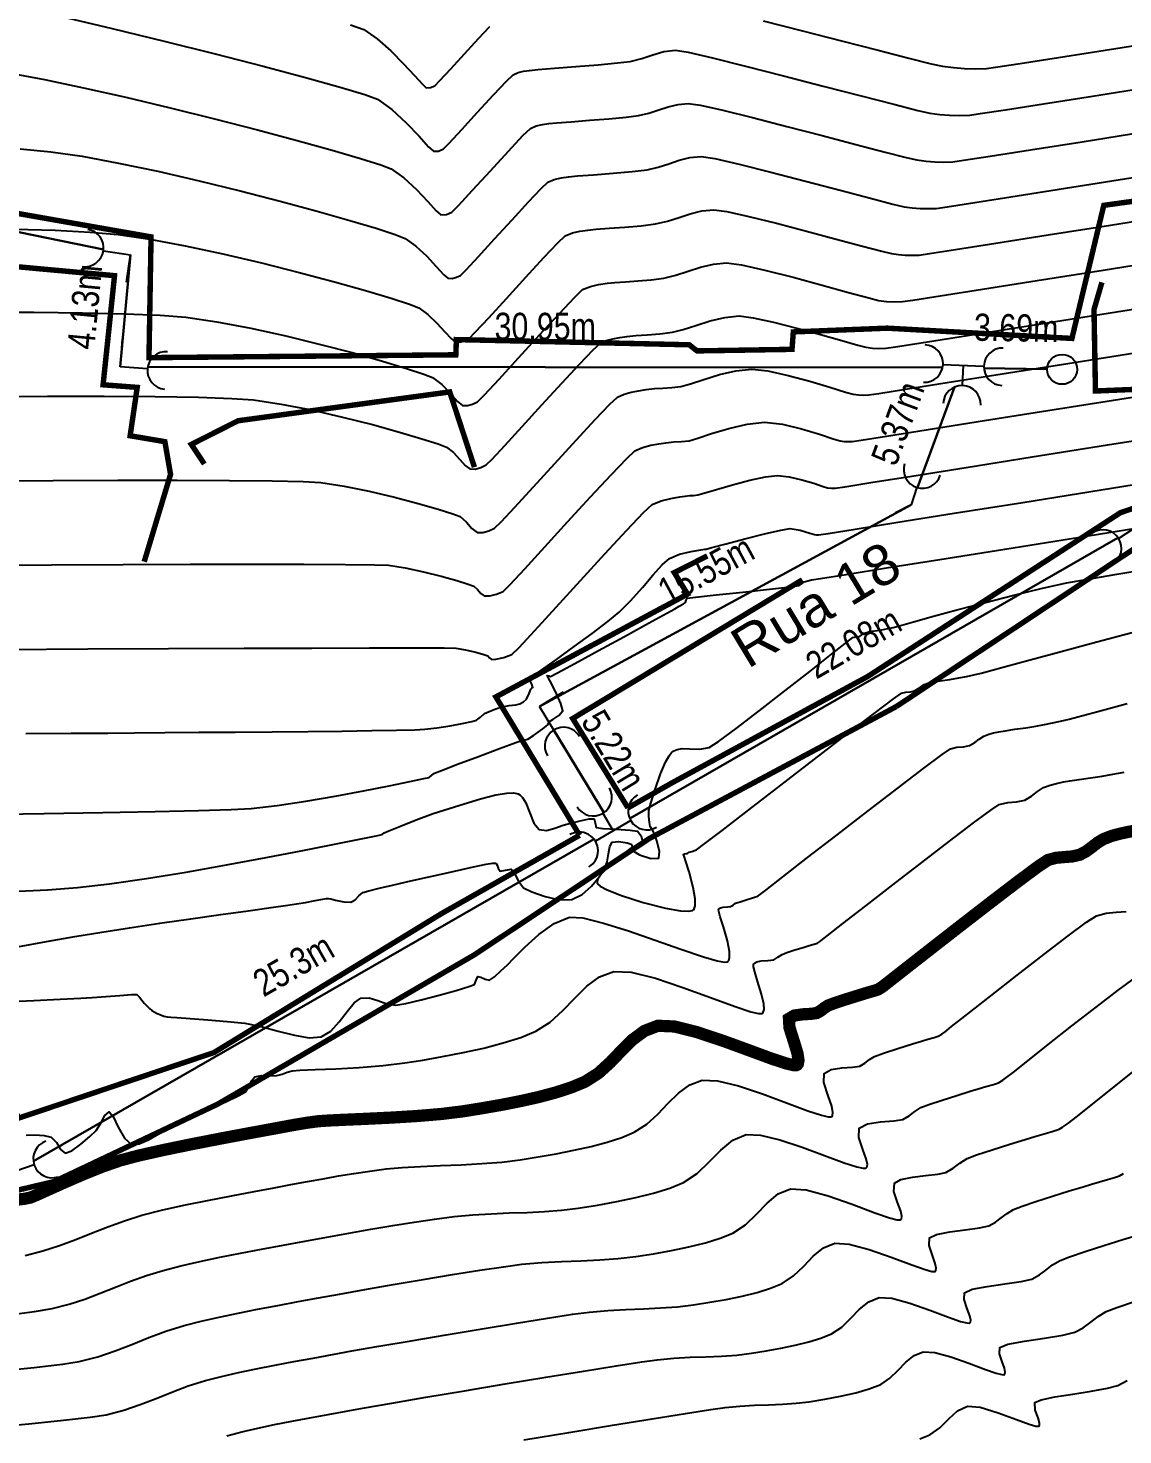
# Model space of a CAD drawing. Extents: x 360931 to 362237, y 7351473 to 7352200.
# Drawn here: x 361493 to 361533.2, y 7351690.3 to 7351742 of the extents above; entities that cross this region are included whole.
import ezdxf
from ezdxf.enums import TextEntityAlignment as Align

# ---------------------------------------------------------------- set-up
doc = ezdxf.new("R2010")
doc.units = 0
for name, color, linetype in [('A_Curvas Intermediarias', 37, 'Continuous'), ('A_Curvas Mestras', 32, 'Continuous'), ('PONTOS-Pontos - Água_U', 1, 'Continuous'), ('PS_IND_COMPRIMENTO', 7, 'Continuous'), ('ZZ-Carimbo Texto', 7, 'Continuous')]:
    doc.layers.add(name, color=color, linetype=linetype)
doc.layers.add('TUBO_PE_80_NTS194_PN_12_5', color=5, linetype='Continuous', lineweight=30)
doc.styles.add('CARIMBO', font='arial.ttf', dxfattribs={"height": 2})
doc.styles.add('ROMANS', font='arial.ttf', dxfattribs={"height": 2})
picture_1 = doc.add_image_def('image1.tif', size_in_pixel=(23490, 20550))

# ---------------------------------------------------------------- blocks, each defined once
blk = doc.blocks.new('*U1021')
for p, q in [((-0.135, 0), (0, 0)), ((0, 0), (0.128, -0.025))]:
    blk.add_line(p, q)
blk.add_arc((-0.272, 0), 0.138, 270.0906, 90.0906)
blk = doc.blocks.new('*U1022')
for p, q in [((-0.135, 0), (0, 0)), ((0, 0), (0.092, -0.092))]:
    blk.add_line(p, q)
blk.add_arc((-0.272, 0), 0.138, 270.0906, 90.0906)
blk = doc.blocks.new('*U1041')
for p in [(-0.202, 0), (0, -0.202)]:
    blk.add_line(p, (0, 0))
blk.add_arc((-0.34, 0), 0.138, 269.9094, 89.9094)
blk = doc.blocks.new('*U1042')
for p in [(-0.202, 0), (0, -0.202)]:
    blk.add_line(p, (0, 0))
blk.add_arc((-0.34, 0), 0.138, 269.9094, 89.9094)
blk = doc.blocks.new('*U1043', base_point=(361544.508, 7351672.666))
for p, q in [((361544.382, 7351672.606), (361544.634, 7351672.77)), ((361544.59, 7351672.562), (361544.508, 7351672.688))]:
    blk.add_line(p, q)
for centre, start, end in [((361544.75, 7351672.845), 122.9683, 302.9683), ((361544.266, 7351672.532), 302.9683, 122.9683), ((361544.665, 7351672.447), 32.9683, 212.9683)]:
    blk.add_arc(centre, 0.138, start, end)
blk = doc.blocks.new('*U1044', base_point=(361544.508, 7351672.666))
for p, q in [((361544.382, 7351672.606), (361544.634, 7351672.77)), ((361544.59, 7351672.562), (361544.508, 7351672.688))]:
    blk.add_line(p, q)
for centre, start, end in [((361544.75, 7351672.845), 122.9683, 302.9683), ((361544.266, 7351672.532), 302.9683, 122.9683), ((361544.665, 7351672.447), 32.9683, 212.9683)]:
    blk.add_arc(centre, 0.138, start, end)
blk = doc.blocks.new('*U1045')
for p in [(-0.202, 0), (0, -0.202)]:
    blk.add_line(p, (0, 0))
blk.add_arc((-0.34, 0), 0.138, 269.9094, 89.9094)
blk = doc.blocks.new('*U1046')
for p, q in [((-0.135, 0), (0, 0)), ((0, 0), (0.092, -0.092))]:
    blk.add_line(p, q)
blk.add_arc((-0.272, 0), 0.138, 270.0906, 90.0906)
blk = doc.blocks.new('*U1354', base_point=(361222.514, 7351707.186))
blk.add_circle((361222.514, 7351707.186), 0.11)

msp = doc.modelspace()

# ---------------------------------------------------------------- linework, layer by layer
at = {"color": 0, "const_width": 0.2}
for points in [[(361515.043, 7351713.363), (361516.663, 7351714.283), (361523.865, 7351718.198), (361533.156, 7351724.22), (361565.571, 7351735.233), (361578.055, 7351742.036), (361541.616, 7351744.816), (361520.401, 7351749.34), (361500.537, 7351761.517), (361499.307, 7351758.019), (361491.741, 7351759.374), (361489.755, 7351760.162), (361489.502, 7351761.296), (361486.949, 7351762.178), (361485.561, 7351762.304), (361483.544, 7351760.855), (361478.971, 7351756.283), (361475.249, 7351751.49), (361471.178, 7351742.74)], [(361470.963, 7351742.833), (361479.85, 7351738.998), (361485.09, 7351737.198), (361485.492, 7351737.016), (361485.529, 7351736.466), (361497.506, 7351734.362), (361497.43, 7351729.92), (361508.713, 7351730.025), (361508.735, 7351730.585), (361517.297, 7351730.394), (361517.583, 7351730.169), (361521.076, 7351730.226), (361521.124, 7351730.867), (361524.576, 7351731.005), (361531.369, 7351730.628), (361532.541, 7351735.522), (361537.12, 7351736.157)], [(361418.062, 7351615.73), (361428.57, 7351620.209), (361442.639, 7351627.221), (361466.39, 7351637.679), (361485.303, 7351646.596), (361504.158, 7351656.341), (361520.394, 7351664.733), (361531.732, 7351670.921), (361539.767, 7351676.481), (361564.759, 7351694.257), (361569.859, 7351696.729), (361586.199, 7351702.555), (361595.11, 7351705.284), (361588.465, 7351719.596), (361578.767, 7351741.335), (361566.162, 7351734.098), (361548.463, 7351728.201), (361533.981, 7351723.108), (361524.91, 7351717.088)], [(361524.91, 7351717.088), (361515.813, 7351712.226), (361509.396, 7351707.959), (361499.948, 7351702.462), (361493.946, 7351699.62), (361492.209, 7351699.21), (361488.197, 7351702.588), (361483.725, 7351702.352), (361475.368, 7351700.217), (361470.903, 7351698.306), (361467.605, 7351696.236), (361464.48, 7351695.257), (361457.514, 7351695.099)], [(361466.559, 7351713.56), (361469.609, 7351713.56), (361473.835, 7351713.323), (361475.258, 7351704.851), (361475.574, 7351704.724), (361483.445, 7351706.12), (361488.109, 7351706.894), (361489.404, 7351707.109), (361492.652, 7351701.958), (361499.817, 7351704.363), (361508.196, 7351709.48), (361513.265, 7351712.355)]]:
    msp.add_lwpolyline(points, dxfattribs=at)
for points, elevation in [([(361497.254, 7351722.416), (361498.223, 7351725.63), (361498.014, 7351726.831), (361496.737, 7351727.048), (361496.997, 7351728.827), (361495.742, 7351728.923), (361496.163, 7351732.936), (361492.589, 7351733.264), (361489.003, 7351733.763), (361488.97, 7351734.279), (361484.543, 7351734.887), (361483.725, 7351730.006), (361483.802, 7351726.577), (361477.201, 7351727.401), (361476.005, 7351725.968), (361475.304, 7351722.091), (361467.586, 7351723.127), (361467.363, 7351722.105), (361467.032, 7351722.111), (361466.559, 7351713.812), (361466.559, 7351713.56)], 42.685), ([(361532.472, 7351732.689), (361532.181, 7351731.69), (361532.235, 7351728.694), (361545.526, 7351729.242)], 51.626), ([(361509.398, 7351725.892), (361508.489, 7351728.66), (361500.708, 7351727.6), (361498.988, 7351726.73), (361499.465, 7351726.009)], 52.102), ([(361517.959, 7351722.628), (361516.747, 7351722.015), (361517.235, 7351721.224), (361510.186, 7351717.443), (361513.265, 7351712.355)], 45.874), ([(361515.043, 7351713.363), (361513.011, 7351716.649), (361521.456, 7351721.75)], 45.036)]:
    msp.add_lwpolyline(points, dxfattribs=dict(at, elevation=elevation))
at = {"layer": 'A_Curvas Intermediarias', "flags": 128}
for points, elevation in [([(361520.016, 7351742.31), (361521.457, 7351741.941), (361522.9, 7351741.569), (361524.24, 7351741.224), (361525.373, 7351740.935), (361526.197, 7351740.73), (361526.609, 7351740.638), (361527.02, 7351740.586), (361527.416, 7351740.554), (361527.813, 7351740.544), (361528.228, 7351740.556), (361528.645, 7351740.613), (361529.629, 7351740.762), (361531.103, 7351740.991), (361532.99, 7351741.289), (361535.211, 7351741.641), (361537.689, 7351742.037), (361540.347, 7351742.462)], 56), ([(361504.845, 7351742.16), (361505.327, 7351741.984), (361505.82, 7351741.649), (361506.322, 7351741.207), (361506.794, 7351740.732), (361507.195, 7351740.297), (361507.485, 7351739.977), (361507.623, 7351739.845), (361507.784, 7351739.853), (361507.943, 7351739.922), (361508.13, 7351740.111), (361508.529, 7351740.543), (361509.036, 7351741.099), (361509.548, 7351741.657), (361509.963, 7351742.1)], 56), ([(361492.336, 7351740.386), (361493.584, 7351740.152), (361495.02, 7351739.849), (361496.581, 7351739.495), (361498.208, 7351739.107), (361499.841, 7351738.702), (361501.417, 7351738.296), (361502.877, 7351737.908), (361504.16, 7351737.554), (361505.206, 7351737.251), (361505.952, 7351737.016), (361506.34, 7351736.866), (361506.805, 7351736.538), (361507.267, 7351736.105), (361507.679, 7351735.667), (361507.991, 7351735.324), (361508.158, 7351735.174), (361508.365, 7351735.183), (361508.57, 7351735.272), (361508.813, 7351735.517), (361509.328, 7351736.076), (361509.983, 7351736.794), (361510.645, 7351737.515), (361511.18, 7351738.086), (361511.457, 7351738.352), (361511.67, 7351738.442), (361511.896, 7351738.491), (361512.135, 7351738.528), (361512.419, 7351738.557), (361512.952, 7351738.599), (361513.629, 7351738.651), (361514.34, 7351738.708), (361514.977, 7351738.767), (361515.433, 7351738.824), (361515.814, 7351738.913), (361516.174, 7351739.029), (361516.528, 7351739.146), (361516.886, 7351739.236), (361517.263, 7351739.272), (361517.707, 7351739.203), (361518.532, 7351739.017), (361519.628, 7351738.748), (361520.883, 7351738.427), (361522.187, 7351738.088), (361523.428, 7351737.762), (361524.496, 7351737.482), (361525.28, 7351737.282), (361525.669, 7351737.193), (361526.005, 7351737.15), (361526.329, 7351737.124), (361526.653, 7351737.116), (361526.992, 7351737.126), (361527.388, 7351737.181), (361528.363, 7351737.33), (361529.842, 7351737.561), (361531.752, 7351737.863), (361534.019, 7351738.223)], 54), ([(361492.695, 7351737.6), (361493.819, 7351737.493), (361494.975, 7351737.325), (361496.307, 7351737.079), (361497.758, 7351736.773), (361499.27, 7351736.424), (361500.789, 7351736.052), (361502.256, 7351735.673), (361503.615, 7351735.306), (361504.811, 7351734.968), (361505.785, 7351734.677), (361506.483, 7351734.451), (361506.847, 7351734.307), (361507.248, 7351734.023), (361507.643, 7351733.649), (361507.995, 7351733.27), (361508.268, 7351732.971), (361508.425, 7351732.838), (361508.577, 7351732.832), (361508.735, 7351732.875), (361508.884, 7351732.948), (361509.094, 7351733.156), (361509.542, 7351733.639), (361510.135, 7351734.288), (361510.78, 7351734.995), (361511.384, 7351735.65), (361511.854, 7351736.147), (361512.097, 7351736.375), (361512.334, 7351736.476), (361512.586, 7351736.53), (361512.852, 7351736.571), (361513.188, 7351736.605), (361513.781, 7351736.649), (361514.495, 7351736.702), (361515.195, 7351736.763), (361515.744, 7351736.831), (361516.157, 7351736.927), (361516.549, 7351737.054), (361516.932, 7351737.181), (361517.322, 7351737.279), (361517.731, 7351737.317), (361518.237, 7351737.24), (361519.137, 7351737.037), (361520.295, 7351736.748), (361521.575, 7351736.416), (361522.841, 7351736.081), (361523.957, 7351735.784), (361524.788, 7351735.567), (361525.199, 7351735.47), (361525.498, 7351735.432), (361525.785, 7351735.409), (361526.074, 7351735.402), (361526.375, 7351735.41), (361526.781, 7351735.468), (361527.801, 7351735.625), (361529.357, 7351735.869), (361531.371, 7351736.188), (361533.765, 7351736.568)], 53), ([(361492.493, 7351734.644), (361493.981, 7351734.605), (361495.269, 7351734.541), (361496.302, 7351734.451), (361497.458, 7351734.282), (361498.76, 7351734.039), (361500.148, 7351733.74), (361501.565, 7351733.406), (361502.95, 7351733.055), (361504.246, 7351732.709), (361505.392, 7351732.385), (361506.332, 7351732.104), (361507.005, 7351731.886), (361507.353, 7351731.749), (361507.69, 7351731.508), (361508.018, 7351731.193), (361508.312, 7351730.873), (361508.545, 7351730.619), (361508.692, 7351730.502), (361508.859, 7351730.495), (361509.034, 7351730.543), (361509.198, 7351730.623), (361509.429, 7351730.853), (361509.922, 7351731.384), (361510.576, 7351732.099), (361511.286, 7351732.878), (361511.952, 7351733.6), (361512.47, 7351734.147), (361512.737, 7351734.399), (361512.998, 7351734.51), (361513.276, 7351734.569), (361513.568, 7351734.615), (361513.868, 7351734.646), (361514.351, 7351734.679), (361514.933, 7351734.719), (361515.529, 7351734.77), (361516.054, 7351734.838), (361516.5, 7351734.942), (361516.923, 7351735.078), (361517.337, 7351735.215), (361517.757, 7351735.321), (361518.198, 7351735.363), (361518.683, 7351735.295), (361519.489, 7351735.117), (361520.504, 7351734.865), (361521.614, 7351734.574), (361522.705, 7351734.281), (361523.663, 7351734.022), (361524.376, 7351733.832), (361524.729, 7351733.747), (361524.99, 7351733.714), (361525.242, 7351733.694), (361525.494, 7351733.687), (361525.757, 7351733.695), (361526.133, 7351733.749), (361527.094, 7351733.898), (361528.571, 7351734.13), (361530.492, 7351734.433), (361532.789, 7351734.798), (361535.392, 7351735.213)], 52), ([(361491.258, 7351731.589), (361493.196, 7351731.588), (361494.985, 7351731.572), (361496.557, 7351731.538), (361497.846, 7351731.485), (361498.785, 7351731.409), (361499.928, 7351731.242), (361501.174, 7351731.005), (361502.465, 7351730.72), (361503.742, 7351730.409), (361504.947, 7351730.092), (361506.019, 7351729.79), (361506.902, 7351729.525), (361507.535, 7351729.318), (361507.86, 7351729.19), (361508.199, 7351728.933), (361508.515, 7351728.603), (361508.779, 7351728.311), (361508.959, 7351728.166), (361509.142, 7351728.159), (361509.332, 7351728.211), (361509.512, 7351728.299), (361509.764, 7351728.549), (361510.303, 7351729.13), (361511.016, 7351729.911), (361511.793, 7351730.761), (361512.52, 7351731.55), (361513.085, 7351732.147), (361513.377, 7351732.422), (361513.662, 7351732.543), (361513.965, 7351732.608), (361514.285, 7351732.658), (361514.557, 7351732.688), (361514.949, 7351732.713), (361515.412, 7351732.743), (361515.9, 7351732.784), (361516.365, 7351732.845), (361516.806, 7351732.95), (361517.255, 7351733.096), (361517.713, 7351733.245), (361518.183, 7351733.361), (361518.666, 7351733.408), (361519.217, 7351733.333), (361520.078, 7351733.141), (361521.113, 7351732.877), (361522.185, 7351732.588), (361523.158, 7351732.318), (361523.895, 7351732.115), (361524.259, 7351732.024), (361524.555, 7351731.989), (361524.841, 7351731.974), (361525.139, 7351731.98), (361525.525, 7351732.036), (361526.529, 7351732.192), (361528.077, 7351732.436), (361530.097, 7351732.756), (361532.513, 7351733.14), (361535.252, 7351733.576)], 51), ([(361491.421, 7351725.388), (361493.907, 7351725.403), (361496.282, 7351725.411), (361498.468, 7351725.412), (361500.385, 7351725.405), (361501.957, 7351725.389), (361503.105, 7351725.363), (361503.752, 7351725.325), (361504.603, 7351725.194), (361505.529, 7351725.006), (361506.462, 7351724.784), (361507.331, 7351724.555), (361508.068, 7351724.343), (361508.605, 7351724.174), (361508.873, 7351724.073), (361509.103, 7351723.873), (361509.3, 7351723.637), (361509.493, 7351723.495), (361509.707, 7351723.486), (361509.93, 7351723.547), (361510.139, 7351723.649), (361510.376, 7351723.881), (361510.882, 7351724.423), (361511.57, 7351725.174), (361512.351, 7351726.03), (361513.138, 7351726.89), (361513.843, 7351727.651), (361514.379, 7351728.211), (361514.657, 7351728.469), (361514.905, 7351728.583), (361515.165, 7351728.653), (361515.436, 7351728.7), (361515.718, 7351728.745), (361516.015, 7351728.78), (361516.329, 7351728.799), (361516.655, 7351728.819), (361516.987, 7351728.858), (361517.341, 7351728.954), (361517.832, 7351729.116), (361518.408, 7351729.295), (361519.016, 7351729.439), (361519.602, 7351729.498), (361520.185, 7351729.432), (361520.932, 7351729.266), (361521.731, 7351729.05), (361522.47, 7351728.83), (361523.037, 7351728.657), (361523.319, 7351728.579), (361523.516, 7351728.555), (361523.706, 7351728.545), (361523.904, 7351728.549), (361524.269, 7351728.604), (361525.254, 7351728.759), (361526.787, 7351729.001), (361528.801, 7351729.321), (361531.224, 7351729.706), (361533.988, 7351730.147)], 49), ([(361491.142, 7351722.284), (361493.851, 7351722.3), (361496.482, 7351722.313), (361498.957, 7351722.322), (361501.197, 7351722.326), (361503.124, 7351722.325), (361504.658, 7351722.318), (361505.721, 7351722.304), (361506.235, 7351722.283), (361506.85, 7351722.186), (361507.519, 7351722.043), (361508.173, 7351721.88), (361508.746, 7351721.721), (361509.171, 7351721.591), (361509.38, 7351721.514), (361509.513, 7351721.393), (361509.627, 7351721.251), (361509.761, 7351721.159), (361509.964, 7351721.157), (361510.215, 7351721.219), (361510.453, 7351721.325), (361510.707, 7351721.573), (361511.25, 7351722.155), (361511.987, 7351722.959), (361512.824, 7351723.877), (361513.668, 7351724.799), (361514.424, 7351725.615), (361514.998, 7351726.216), (361515.297, 7351726.492), (361515.578, 7351726.617), (361515.882, 7351726.697), (361516.178, 7351726.748), (361516.435, 7351726.788), (361516.726, 7351726.82), (361517.007, 7351726.835), (361517.298, 7351726.865), (361517.608, 7351726.955), (361518.121, 7351727.126), (361518.756, 7351727.32), (361519.432, 7351727.479), (361520.069, 7351727.544), (361520.722, 7351727.474), (361521.429, 7351727.308), (361522.088, 7351727.108), (361522.595, 7351726.936), (361522.849, 7351726.856), (361522.996, 7351726.838), (361523.138, 7351726.831), (361523.286, 7351726.834), (361523.625, 7351726.886), (361524.553, 7351727.032), (361526.007, 7351727.262), (361527.926, 7351727.567), (361530.246, 7351727.936), (361532.904, 7351728.36), (361535.839, 7351728.828)], 48), ([(361492.124, 7351719.19), (361495.184, 7351719.206), (361498.149, 7351719.22), (361500.925, 7351719.232), (361503.419, 7351719.241), (361505.539, 7351719.247), (361507.19, 7351719.25), (361508.281, 7351719.248), (361508.718, 7351719.241), (361509.073, 7351719.178), (361509.447, 7351719.086), (361509.749, 7351719.001), (361509.886, 7351718.955), (361509.957, 7351718.886), (361510.028, 7351718.823), (361510.185, 7351718.836), (361510.483, 7351718.895), (361510.767, 7351719), (361511.038, 7351719.266), (361511.617, 7351719.886), (361512.404, 7351720.745), (361513.298, 7351721.724), (361514.198, 7351722.708), (361515.005, 7351723.58), (361515.618, 7351724.221), (361515.937, 7351724.515), (361516.26, 7351724.653), (361516.622, 7351724.745), (361516.946, 7351724.801), (361517.152, 7351724.831), (361517.306, 7351724.848), (361517.454, 7351724.856), (361517.609, 7351724.872), (361517.836, 7351724.935), (361518.294, 7351725.07), (361518.888, 7351725.241), (361519.523, 7351725.409), (361520.104, 7351725.538), (361520.537, 7351725.589), (361520.971, 7351725.543), (361521.442, 7351725.432), (361521.881, 7351725.299), (361522.216, 7351725.186), (361522.379, 7351725.133), (361522.523, 7351725.119), (361522.669, 7351725.119), (361523.013, 7351725.172), (361523.973, 7351725.324), (361525.486, 7351725.564), (361527.484, 7351725.882), (361529.903, 7351726.268), (361532.676, 7351726.71), (361535.738, 7351727.198)], 47), ([(361492.896, 7351716.097), (361494.564, 7351716.106), (361495.918, 7351716.114), (361496.883, 7351716.121), (361498.012, 7351716.131), (361499.269, 7351716.141), (361500.602, 7351716.151), (361501.957, 7351716.163), (361503.281, 7351716.175), (361504.521, 7351716.188), (361505.623, 7351716.203), (361506.535, 7351716.218), (361507.203, 7351716.235), (361507.574, 7351716.253), (361508.021, 7351716.307), (361508.502, 7351716.381), (361508.95, 7351716.462), (361509.297, 7351716.535), (361509.475, 7351716.584), (361509.625, 7351716.703), (361509.772, 7351716.831), (361509.943, 7351716.911), (361510.18, 7351717), (361510.423, 7351717.075), (361510.671, 7351717.122), (361510.914, 7351717.155), (361511.07, 7351717.186), (361511.203, 7351717.259), (361511.314, 7351717.36), (361511.41, 7351717.569), (361511.468, 7351717.73), (361511.51, 7351717.762), (361511.549, 7351717.794), (361511.505, 7351717.912), (361511.444, 7351718.03), (361511.361, 7351718.019), (361511.287, 7351718.009), (361511.438, 7351718.121), (361511.841, 7351718.409), (361512.411, 7351718.817), (361513.068, 7351719.292), (361513.727, 7351719.777), (361514.306, 7351720.218), (361514.722, 7351720.56), (361515.152, 7351720.989), (361515.572, 7351721.465), (361515.961, 7351721.926), (361516.303, 7351722.305), (361516.577, 7351722.539), (361516.944, 7351722.689), (361517.368, 7351722.794), (361517.72, 7351722.855), (361517.868, 7351722.874), (361517.919, 7351722.879), (361518.127, 7351722.935), (361518.649, 7351723.075), (361519.343, 7351723.257), (361520.063, 7351723.439), (361520.665, 7351723.579), (361521.005, 7351723.634), (361521.377, 7351723.577), (361521.736, 7351723.47), (361521.909, 7351723.411), (361521.98, 7351723.405), (361522.051, 7351723.403), (361522.4, 7351723.459), (361523.393, 7351723.617), (361524.963, 7351723.867), (361527.041, 7351724.198), (361529.559, 7351724.599), (361532.447, 7351725.06), (361535.636, 7351725.569)], 46), ([(361492.38, 7351710.281), (361493.699, 7351710.352), (361494.801, 7351710.436), (361495.982, 7351710.571), (361497.336, 7351710.765), (361498.793, 7351711.002), (361500.283, 7351711.264), (361501.737, 7351711.534), (361503.084, 7351711.793), (361504.254, 7351712.026), (361505.177, 7351712.214), (361505.783, 7351712.34), (361506.003, 7351712.386), (361506.079, 7351712.45), (361506.247, 7351712.52), (361506.673, 7351712.694), (361507.252, 7351712.921), (361507.884, 7351713.153), (361508.463, 7351713.342), (361509.022, 7351713.512), (361509.618, 7351713.691), (361510.189, 7351713.838), (361510.586, 7351713.907), (361510.829, 7351713.915), (361510.956, 7351713.896), (361511.009, 7351713.878), (361511.066, 7351713.845), (361511.167, 7351713.748), (361511.292, 7351713.542), (361511.425, 7351713.207), (361511.581, 7351712.804), (361511.776, 7351712.566), (361512.045, 7351712.536), (361512.356, 7351712.611), (361512.666, 7351712.723), (361512.933, 7351712.804), (361513.281, 7351712.882), (361513.616, 7351712.954), (361513.803, 7351712.961), (361513.836, 7351712.807), (361513.869, 7351712.641), (361514.122, 7351712.604), (361514.621, 7351712.576), (361515.126, 7351712.546), (361515.4, 7351712.502), (361515.535, 7351712.334), (361515.579, 7351712.13), (361515.479, 7351712.003), (361515.318, 7351711.875), (361515.247, 7351711.769), (361515.471, 7351711.637), (361515.886, 7351711.505), (361516.178, 7351711.508), (361516.202, 7351711.77), (361516.105, 7351712.153), (361516.021, 7351712.402), (361515.941, 7351712.537), (361515.864, 7351712.674), (361515.831, 7351712.825), (361515.808, 7351713.041), (361515.815, 7351713.261), (361515.886, 7351713.54), (361516.039, 7351714.04), (361516.245, 7351714.617), (361516.425, 7351715.038), (361516.558, 7351715.282), (361516.643, 7351715.394), (361516.683, 7351715.431), (361516.734, 7351715.464), (361516.847, 7351715.511), (361517.037, 7351715.541), (361517.317, 7351715.535), (361517.682, 7351715.521), (361518.027, 7351715.582), (361518.376, 7351715.805), (361519.027, 7351716.284), (361519.874, 7351716.932), (361520.81, 7351717.662), (361521.729, 7351718.384), (361522.523, 7351719.011), (361523.087, 7351719.456), (361523.313, 7351719.63), (361523.439, 7351719.653), (361523.555, 7351719.67), (361523.647, 7351719.729), (361523.734, 7351719.788), (361523.826, 7351719.818), (361523.92, 7351719.843), (361524.025, 7351719.859), (361524.207, 7351719.886), (361524.385, 7351719.914), (361524.594, 7351719.955), (361524.802, 7351720.002), (361525.025, 7351720.062), (361525.538, 7351720.205), (361526.279, 7351720.409), (361527.184, 7351720.653), (361528.189, 7351720.919), (361529.23, 7351721.185), (361530.244, 7351721.43), (361531.166, 7351721.636), (361531.82, 7351721.755), (361533.019, 7351721.959), (361534.7, 7351722.235)], 44), ([(361492.599, 7351708.246), (361493.658, 7351708.442), (361494.701, 7351708.628), (361495.691, 7351708.794), (361496.711, 7351708.952), (361497.824, 7351709.118), (361498.967, 7351709.283), (361500.074, 7351709.44), (361501.08, 7351709.581), (361501.921, 7351709.699), (361502.532, 7351709.784), (361502.849, 7351709.83), (361503.183, 7351709.888), (361503.537, 7351709.952), (361503.823, 7351710.005), (361503.952, 7351710.028), (361504.037, 7351710.024), (361504.121, 7351710.015), (361504.286, 7351709.972), (361504.595, 7351709.903), (361504.858, 7351709.892), (361505.012, 7351709.985), (361505.146, 7351710.125), (361505.298, 7351710.245), (361505.512, 7351710.314), (361505.896, 7351710.411), (361506.383, 7351710.523), (361506.905, 7351710.64), (361507.392, 7351710.749), (361507.958, 7351710.878), (361508.665, 7351711.038), (361509.366, 7351711.193), (361509.824, 7351711.287), (361510.06, 7351711.327), (361510.148, 7351711.335), (361510.168, 7351711.332), (361510.193, 7351711.315), (361510.229, 7351711.256), (361510.269, 7351711.141), (361510.345, 7351711.029), (361510.541, 7351711.073), (361510.753, 7351711.113), (361510.871, 7351710.948), (361511.015, 7351710.661), (361511.207, 7351710.424), (361511.509, 7351710.272), (361511.993, 7351710.102), (361512.528, 7351709.986), (361512.983, 7351709.996), (361513.354, 7351710.182), (361513.699, 7351710.489), (361513.987, 7351710.827), (361514.181, 7351711.108), (361514.28, 7351711.374), (361514.33, 7351711.673), (361514.375, 7351711.938), (361514.46, 7351712.096), (361514.71, 7351712.129), (361515.01, 7351712.076), (361515.161, 7351712.032), (361515.189, 7351711.983), (361515.209, 7351711.931), (361515.065, 7351711.82), (361514.726, 7351711.552), (361514.329, 7351711.207), (361514.061, 7351710.929), (361513.936, 7351710.745), (361513.905, 7351710.644), (361513.909, 7351710.602), (361513.928, 7351710.568), (361514.021, 7351710.488), (361514.283, 7351710.349), (361514.801, 7351710.142), (361515.603, 7351709.885), (361516.422, 7351709.678), (361516.978, 7351709.58), (361517.282, 7351709.565), (361517.411, 7351709.587), (361517.45, 7351709.61), (361517.48, 7351709.649), (361517.516, 7351709.764), (361517.517, 7351710.015), (361517.445, 7351710.44), (361517.295, 7351711.006), (361517.175, 7351711.388), (361517.111, 7351711.581), (361517.09, 7351711.647), (361517.088, 7351711.657), (361517.094, 7351711.661), (361517.124, 7351711.669), (361517.185, 7351711.68), (361517.238, 7351711.687), (361517.3, 7351711.728), (361517.398, 7351711.761), (361517.496, 7351711.793), (361517.567, 7351711.814), (361517.822, 7351712.01), (361518.503, 7351712.535), (361519.49, 7351713.296), (361520.663, 7351714.199), (361521.901, 7351715.151), (361523.085, 7351716.059), (361524.094, 7351716.829), (361524.807, 7351717.368), (361525.106, 7351717.583), (361525.267, 7351717.621), (361525.431, 7351717.633), (361525.581, 7351717.663), (361525.762, 7351717.778), (361525.932, 7351717.895), (361526.112, 7351717.958), (361526.299, 7351718.002), (361526.53, 7351718.039), (361526.875, 7351718.089), (361527.213, 7351718.142), (361527.491, 7351718.195), (361527.757, 7351718.252), (361528.033, 7351718.314), (361528.305, 7351718.387), (361528.925, 7351718.556), (361529.833, 7351718.803), (361530.973, 7351719.112), (361532.286, 7351719.465), (361533.714, 7351719.844)], 43), ([(361492.119, 7351706.228), (361493.198, 7351706.282), (361494.169, 7351706.33), (361494.921, 7351706.368), (361495.343, 7351706.39), (361495.837, 7351706.425), (361496.36, 7351706.466), (361496.785, 7351706.495), (361496.988, 7351706.495), (361497.081, 7351706.403), (361497.164, 7351706.287), (361497.255, 7351706.184), (361497.347, 7351706.086), (361497.452, 7351705.984), (361497.54, 7351705.905), (361497.622, 7351705.859), (361497.706, 7351705.817), (361497.825, 7351705.761), (361497.97, 7351705.703), (361498.099, 7351705.68), (361498.23, 7351705.666), (361498.448, 7351705.651), (361498.942, 7351705.619), (361499.598, 7351705.571), (361500.305, 7351705.51), (361500.949, 7351705.44), (361501.551, 7351705.322), (361502.177, 7351705.155), (361502.783, 7351704.998), (361503.326, 7351704.907), (361503.763, 7351704.94), (361504.112, 7351705.15), (361504.427, 7351705.491), (361504.713, 7351705.868), (361504.975, 7351706.191), (361505.22, 7351706.367), (361505.524, 7351706.374), (361505.842, 7351706.277), (361506.172, 7351706.161), (361506.509, 7351706.11), (361506.876, 7351706.167), (361507.445, 7351706.3), (361508.099, 7351706.473), (361508.72, 7351706.649), (361509.193, 7351706.794), (361509.401, 7351706.872), (361509.461, 7351707.029), (361509.522, 7351707.164), (361509.635, 7351707.137), (361509.798, 7351707.058), (361509.957, 7351707.028), (361510.135, 7351707.144), (361510.365, 7351707.365), (361510.609, 7351707.591), (361510.851, 7351707.831), (361511.256, 7351708.242), (361511.768, 7351708.708), (361512.332, 7351709.115), (361512.891, 7351709.345), (361513.388, 7351709.315), (361514.142, 7351709.128), (361515.058, 7351708.839), (361516.04, 7351708.5), (361516.992, 7351708.165), (361517.82, 7351707.886), (361518.329, 7351707.74), (361518.589, 7351707.692), (361518.692, 7351707.697), (361518.721, 7351707.711), (361518.749, 7351707.748), (361518.782, 7351707.854), (361518.777, 7351708.083), (361518.701, 7351708.471), (361518.551, 7351708.993), (361518.439, 7351709.354), (361518.386, 7351709.547), (361518.376, 7351709.623), (361518.38, 7351709.641), (361518.396, 7351709.658), (361518.446, 7351709.685), (361518.549, 7351709.708), (361518.699, 7351709.72), (361518.82, 7351709.731), (361518.912, 7351709.79), (361519.004, 7351709.852), (361519.164, 7351709.907), (361519.421, 7351709.99), (361519.581, 7351710.04), (361519.699, 7351710.075), (361519.788, 7351710.102), (361519.831, 7351710.129), (361519.872, 7351710.156), (361520.108, 7351710.339), (361520.737, 7351710.826), (361521.648, 7351711.532), (361522.731, 7351712.37), (361523.878, 7351713.255), (361524.978, 7351714.099), (361525.921, 7351714.819), (361526.598, 7351715.326), (361526.899, 7351715.537), (361527.138, 7351715.593), (361527.384, 7351715.611), (361527.608, 7351715.655), (361527.793, 7351715.762), (361527.96, 7351715.892), (361528.131, 7351716.001), (361528.31, 7351716.07), (361528.489, 7351716.118), (361528.678, 7351716.161), (361528.913, 7351716.201), (361529.27, 7351716.252), (361529.671, 7351716.31), (361530.041, 7351716.37), (361530.355, 7351716.43), (361530.654, 7351716.491), (361530.952, 7351716.556), (361531.264, 7351716.627), (361531.588, 7351716.712), (361532.32, 7351716.908), (361533.399, 7351717.198)], 42), ([(361492.919, 7351701.327), (361493.236, 7351701.34), (361493.578, 7351701.314), (361493.832, 7351701.251), (361494.024, 7351701.056), (361494.177, 7351700.801), (361494.351, 7351700.662), (361494.587, 7351700.754), (361494.92, 7351700.993), (361495.254, 7351701.276), (361495.488, 7351701.498), (361495.663, 7351701.768), (361495.808, 7351702.051), (361495.96, 7351702.182), (361496.107, 7351702.01), (361496.296, 7351701.623), (361496.525, 7351701.217), (361496.793, 7351700.986), (361497.066, 7351701.005), (361497.408, 7351701.15), (361497.794, 7351701.369), (361498.198, 7351701.61), (361498.595, 7351701.82), (361499.073, 7351702.034), (361499.663, 7351702.294), (361500.254, 7351702.556), (361500.731, 7351702.78), (361500.981, 7351702.923), (361501.105, 7351703.108), (361501.195, 7351703.319), (361501.326, 7351703.475), (361501.567, 7351703.524), (361501.869, 7351703.512), (361502.13, 7351703.516), (361502.324, 7351703.571), (361502.506, 7351703.641), (361502.7, 7351703.697), (361502.977, 7351703.716), (361503.541, 7351703.738), (361504.301, 7351703.77), (361505.165, 7351703.816), (361506.04, 7351703.884), (361506.835, 7351703.98), (361507.5, 7351704.086), (361508.227, 7351704.214), (361508.984, 7351704.362), (361509.738, 7351704.53), (361510.457, 7351704.717), (361511.106, 7351704.922), (361511.653, 7351705.146), (361512.18, 7351705.482), (361512.649, 7351705.909), (361513.088, 7351706.368), (361513.526, 7351706.8), (361513.993, 7351707.146), (361514.518, 7351707.347), (361515.162, 7351707.319), (361516.05, 7351707.098), (361517.064, 7351706.761), (361518.084, 7351706.387), (361518.991, 7351706.053), (361519.556, 7351705.866), (361519.846, 7351705.799), (361519.961, 7351705.798), (361519.992, 7351705.813), (361520.019, 7351705.847), (361520.047, 7351705.944), (361520.039, 7351706.153), (361519.96, 7351706.507), (361519.813, 7351706.987), (361519.708, 7351707.327), (361519.665, 7351707.518), (361519.663, 7351707.6), (361519.672, 7351707.625), (361519.698, 7351707.654), (361519.778, 7351707.696), (361519.941, 7351707.731), (361520.184, 7351707.749), (361520.403, 7351707.774), (361520.556, 7351707.872), (361520.708, 7351707.975), (361520.889, 7351708.042), (361521.185, 7351708.138), (361521.481, 7351708.231), (361521.666, 7351708.288), (361521.873, 7351708.349), (361522.01, 7351708.391), (361522.081, 7351708.434), (361522.15, 7351708.481), (361522.37, 7351708.653), (361522.95, 7351709.105), (361523.789, 7351709.758), (361524.788, 7351710.534), (361525.847, 7351711.353), (361526.867, 7351712.137), (361527.747, 7351712.807), (361528.389, 7351713.284), (361528.692, 7351713.49), (361529.01, 7351713.566), (361529.337, 7351713.589), (361529.634, 7351713.647), (361529.881, 7351713.789), (361530.102, 7351713.962), (361530.33, 7351714.108), (361530.568, 7351714.199), (361530.806, 7351714.264), (361531.057, 7351714.319), (361531.29, 7351714.361), (361531.641, 7351714.412), (361532.056, 7351714.471), (361532.483, 7351714.534), (361532.869, 7351714.598), (361533.287, 7351714.677)], 41), ([(361492.882, 7351696.902), (361493.53, 7351697.069), (361494.144, 7351697.27), (361494.737, 7351697.493), (361495.322, 7351697.726), (361495.914, 7351697.959), (361496.525, 7351698.18), (361497.168, 7351698.378), (361497.895, 7351698.562), (361498.716, 7351698.746), (361499.586, 7351698.927), (361500.46, 7351699.098), (361501.292, 7351699.255), (361502.038, 7351699.392), (361502.651, 7351699.505), (361503.254, 7351699.617), (361503.833, 7351699.725), (361504.399, 7351699.826), (361504.967, 7351699.92), (361505.548, 7351700.006), (361506.157, 7351700.084), (361506.745, 7351700.136), (361507.417, 7351700.174), (361508.147, 7351700.205), (361508.906, 7351700.237), (361509.666, 7351700.278), (361510.402, 7351700.337), (361511.084, 7351700.421), (361511.74, 7351700.525), (361512.403, 7351700.641), (361513.058, 7351700.769), (361513.688, 7351700.911), (361514.279, 7351701.069), (361514.814, 7351701.243), (361515.277, 7351701.435), (361515.736, 7351701.728), (361516.144, 7351702.1), (361516.526, 7351702.499), (361516.907, 7351702.875), (361517.313, 7351703.177), (361517.77, 7351703.352), (361518.331, 7351703.327), (361519.104, 7351703.134), (361519.986, 7351702.842), (361520.874, 7351702.516), (361521.664, 7351702.225), (361522.155, 7351702.063), (361522.407, 7351702.004), (361522.507, 7351702.003), (361522.535, 7351702.016), (361522.562, 7351702.053), (361522.58, 7351702.162), (361522.537, 7351702.393), (361522.408, 7351702.775), (361522.25, 7351703.257), (361522.256, 7351703.593), (361522.512, 7351703.742), (361522.904, 7351703.8), (361523.3, 7351703.822), (361523.567, 7351703.861), (361523.757, 7351703.971), (361523.928, 7351704.103), (361524.115, 7351704.221), (361524.441, 7351704.342), (361524.972, 7351704.515), (361525.504, 7351704.682), (361525.836, 7351704.784), (361526.074, 7351704.853), (361526.303, 7351704.918), (361526.453, 7351704.968), (361526.581, 7351705.043), (361526.704, 7351705.129), (361526.947, 7351705.32), (361527.544, 7351705.792), (361528.383, 7351706.452), (361529.35, 7351707.21), (361530.336, 7351707.975), (361531.227, 7351708.655), (361531.911, 7351709.16), (361532.277, 7351709.397), (361532.631, 7351709.494), (361533, 7351709.529), (361533.36, 7351709.556)], 39), ([(361492.203, 7351694.705), (361493.217, 7351694.838), (361493.874, 7351694.949), (361494.49, 7351695.108), (361495.074, 7351695.298), (361495.637, 7351695.51), (361496.194, 7351695.732), (361496.756, 7351695.954), (361497.337, 7351696.164), (361497.948, 7351696.351), (361498.603, 7351696.52), (361499.301, 7351696.68), (361500.033, 7351696.834), (361500.792, 7351696.983), (361501.572, 7351697.13), (361502.363, 7351697.276), (361503.159, 7351697.423), (361503.964, 7351697.571), (361504.778, 7351697.72), (361505.592, 7351697.865), (361506.396, 7351698.002), (361507.18, 7351698.128), (361507.934, 7351698.238), (361508.648, 7351698.33), (361509.335, 7351698.395), (361510.012, 7351698.436), (361510.68, 7351698.463), (361511.335, 7351698.487), (361511.975, 7351698.518), (361512.601, 7351698.566), (361513.209, 7351698.641), (361513.918, 7351698.755), (361514.633, 7351698.883), (361515.331, 7351699.028), (361515.988, 7351699.191), (361516.582, 7351699.374), (361517.089, 7351699.58), (361517.592, 7351699.915), (361518.034, 7351700.343), (361518.455, 7351700.779), (361518.895, 7351701.144), (361519.396, 7351701.354), (361519.915, 7351701.331), (361520.631, 7351701.152), (361521.447, 7351700.882), (361522.269, 7351700.58), (361523, 7351700.311), (361523.455, 7351700.161), (361523.688, 7351700.107), (361523.781, 7351700.106), (361523.806, 7351700.118), (361523.831, 7351700.152), (361523.846, 7351700.25), (361523.802, 7351700.457), (361523.675, 7351700.801), (361523.528, 7351701.244), (361523.548, 7351701.577), (361523.852, 7351701.745), (361524.332, 7351701.818), (361524.821, 7351701.852), (361525.15, 7351701.904), (361525.382, 7351702.039), (361525.59, 7351702.2), (361525.819, 7351702.345), (361526.11, 7351702.455), (361526.592, 7351702.616), (361527.139, 7351702.789), (361527.624, 7351702.94), (361527.921, 7351703.032), (361528.209, 7351703.115), (361528.486, 7351703.193), (361528.674, 7351703.256), (361528.832, 7351703.347), (361528.981, 7351703.454), (361529.209, 7351703.633), (361529.747, 7351704.062), (361530.499, 7351704.659), (361531.368, 7351705.344), (361532.257, 7351706.037), (361533.068, 7351706.656), (361533.705, 7351707.121)], 38), ([(361491.856, 7351692.646), (361493.207, 7351692.781), (361494.244, 7351692.899), (361494.867, 7351692.996), (361495.545, 7351693.174), (361496.183, 7351693.392), (361496.802, 7351693.632), (361497.419, 7351693.879), (361498.055, 7351694.115), (361498.728, 7351694.325), (361499.349, 7351694.485), (361500.01, 7351694.636), (361500.704, 7351694.782), (361501.424, 7351694.924), (361502.163, 7351695.063), (361502.913, 7351695.202), (361503.668, 7351695.34), (361504.434, 7351695.48), (361505.37, 7351695.647), (361506.415, 7351695.829), (361507.509, 7351696.016), (361508.589, 7351696.195), (361509.595, 7351696.355), (361510.466, 7351696.486), (361511.14, 7351696.575), (361511.875, 7351696.643), (361512.6, 7351696.682), (361513.31, 7351696.709), (361514.004, 7351696.738), (361514.679, 7351696.784), (361515.333, 7351696.862), (361515.985, 7351696.966), (361516.642, 7351697.084), (361517.284, 7351697.217), (361517.889, 7351697.367), (361518.435, 7351697.536), (361518.901, 7351697.725), (361519.364, 7351698.033), (361519.77, 7351698.426), (361520.157, 7351698.828), (361520.562, 7351699.163), (361521.023, 7351699.356), (361521.599, 7351699.316), (361522.402, 7351699.094), (361523.291, 7351698.783), (361524.127, 7351698.473), (361524.662, 7351698.287), (361524.94, 7351698.214), (361525.049, 7351698.208), (361525.077, 7351698.219), (361525.1, 7351698.251), (361525.114, 7351698.341), (361525.073, 7351698.531), (361524.957, 7351698.848), (361524.822, 7351699.255), (361524.84, 7351699.561), (361525.083, 7351699.7), (361525.503, 7351699.785), (361525.991, 7351699.84), (361526.437, 7351699.887), (361526.732, 7351699.948), (361527.006, 7351700.106), (361527.252, 7351700.297), (361527.523, 7351700.468), (361527.866, 7351700.599), (361528.436, 7351700.788), (361529.082, 7351700.993), (361529.656, 7351701.172), (361530.006, 7351701.28), (361530.346, 7351701.378), (361530.674, 7351701.47), (361530.895, 7351701.545), (361531.023, 7351701.614), (361531.139, 7351701.692), (361531.258, 7351701.778), (361531.521, 7351701.987), (361532.121, 7351702.47), (361532.934, 7351703.121), (361533.838, 7351703.834)], 37), ([(361491.531, 7351690.575), (361493.014, 7351690.712), (361494.291, 7351690.839), (361495.27, 7351690.951), (361495.859, 7351691.042), (361496.5, 7351691.211), (361497.103, 7351691.417), (361497.688, 7351691.644), (361498.272, 7351691.877), (361498.873, 7351692.101), (361499.509, 7351692.299), (361500.095, 7351692.449), (361500.72, 7351692.593), (361501.376, 7351692.731), (361502.056, 7351692.865), (361502.754, 7351692.996), (361503.463, 7351693.127), (361504.176, 7351693.258), (361504.894, 7351693.388), (361505.885, 7351693.562), (361507.067, 7351693.765), (361508.359, 7351693.985), (361509.68, 7351694.206), (361510.949, 7351694.414), (361512.085, 7351694.596), (361513.006, 7351694.736), (361513.631, 7351694.821), (361514.302, 7351694.882), (361514.963, 7351694.918), (361515.612, 7351694.943), (361516.245, 7351694.969), (361516.861, 7351695.011), (361517.457, 7351695.082), (361518.052, 7351695.178), (361518.652, 7351695.285), (361519.238, 7351695.406), (361519.789, 7351695.543), (361520.288, 7351695.697), (361520.713, 7351695.87), (361521.135, 7351696.151), (361521.506, 7351696.51), (361521.859, 7351696.876), (361522.229, 7351697.182), (361522.649, 7351697.358), (361523.175, 7351697.321), (361523.908, 7351697.119), (361524.719, 7351696.835), (361525.481, 7351696.552), (361525.97, 7351696.382), (361526.223, 7351696.316), (361526.323, 7351696.31), (361526.349, 7351696.321), (361526.369, 7351696.349), (361526.382, 7351696.432), (361526.345, 7351696.606), (361526.239, 7351696.894), (361526.115, 7351697.266), (361526.132, 7351697.546), (361526.394, 7351697.678), (361526.876, 7351697.774), (361527.446, 7351697.847), (361527.97, 7351697.914), (361528.315, 7351697.991), (361528.557, 7351698.123), (361528.773, 7351698.283), (361528.988, 7351698.448), (361529.227, 7351698.591), (361529.534, 7351698.711), (361530.042, 7351698.883), (361530.652, 7351699.08), (361531.264, 7351699.272), (361531.777, 7351699.431), (361532.091, 7351699.528), (361532.382, 7351699.613), (361532.68, 7351699.696), (361532.941, 7351699.771), (361533.117, 7351699.833), (361533.264, 7351699.913)], 36), ([(361511.219, 7351690.12), (361512.87, 7351690.394), (361514.47, 7351690.658), (361515.93, 7351690.896), (361517.165, 7351691.094), (361518.089, 7351691.238), (361518.614, 7351691.312), (361519.157, 7351691.362), (361519.691, 7351691.391), (361520.215, 7351691.411), (361520.726, 7351691.432), (361521.224, 7351691.466), (361521.706, 7351691.523), (361522.284, 7351691.617), (361522.863, 7351691.725), (361523.417, 7351691.85), (361523.917, 7351691.994), (361524.337, 7351692.16), (361524.678, 7351692.387), (361524.978, 7351692.677), (361525.263, 7351692.973), (361525.562, 7351693.22), (361525.901, 7351693.362), (361526.327, 7351693.333), (361526.919, 7351693.169), (361527.574, 7351692.94), (361528.19, 7351692.711), (361528.585, 7351692.574), (361528.79, 7351692.52), (361528.87, 7351692.515), (361528.891, 7351692.524), (361528.908, 7351692.547), (361528.918, 7351692.614), (361528.888, 7351692.754), (361528.802, 7351692.988), (361528.703, 7351693.288), (361528.716, 7351693.514), (361529.016, 7351693.636), (361529.623, 7351693.751), (361530.356, 7351693.861), (361531.035, 7351693.969), (361531.48, 7351694.078), (361531.787, 7351694.245), (361532.06, 7351694.448), (361532.332, 7351694.656), (361532.634, 7351694.838), (361533.023, 7351694.989), (361533.667, 7351695.207)], 34), ([(361525.779, 7351690.158), (361526.149, 7351690.305), (361526.518, 7351690.565), (361526.839, 7351690.893), (361527.16, 7351691.191), (361527.528, 7351691.364), (361527.998, 7351691.317), (361528.653, 7351691.117), (361529.337, 7351690.867), (361529.799, 7351690.7), (361530.044, 7351690.628), (361530.139, 7351690.617), (361530.162, 7351690.626), (361530.18, 7351690.654), (361530.182, 7351690.742), (361530.125, 7351690.928), (361530.019, 7351691.214), (361530.008, 7351691.498), (361530.244, 7351691.595), (361530.747, 7351691.697), (361531.398, 7351691.803), (361532.08, 7351691.911), (361532.674, 7351692.017), (361533.062, 7351692.121), (361533.401, 7351692.305)], 33)]:
    msp.add_lwpolyline(points, dxfattribs=dict(at, elevation=elevation))
at = {"layer": 'A_Curvas Mestras', "flags": 128}
for points, elevation in [([(361494.212, 7351742.468), (361496.078, 7351742.026), (361497.991, 7351741.559), (361499.868, 7351741.09), (361501.626, 7351740.638), (361503.184, 7351740.225), (361504.459, 7351739.871), (361505.37, 7351739.597), (361505.833, 7351739.425), (361506.363, 7351739.052), (361506.892, 7351738.561), (361507.362, 7351738.065), (361507.714, 7351737.676), (361507.89, 7351737.51), (361508.075, 7351737.518), (361508.257, 7351737.597), (361508.472, 7351737.814), (361508.929, 7351738.31), (361509.51, 7351738.946), (361510.097, 7351739.586), (361510.572, 7351740.093), (361510.817, 7351740.328), (361511.006, 7351740.409), (361511.207, 7351740.452), (361511.419, 7351740.485), (361511.726, 7351740.516), (361512.341, 7351740.565), (361513.126, 7351740.628), (361513.942, 7351740.695), (361514.654, 7351740.76), (361515.122, 7351740.817), (361515.554, 7351740.924), (361515.962, 7351741.06), (361516.368, 7351741.177), (361516.795, 7351741.227), (361517.255, 7351741.15), (361518.155, 7351740.944), (361519.367, 7351740.644), (361520.766, 7351740.288), (361522.226, 7351739.91), (361523.619, 7351739.548), (361524.82, 7351739.238), (361525.702, 7351739.015), (361526.139, 7351738.915), (361526.513, 7351738.868), (361526.873, 7351738.839), (361527.233, 7351738.83), (361527.61, 7351738.841), (361527.996, 7351738.894), (361528.924, 7351739.035), (361530.326, 7351739.254), (361532.132, 7351739.538), (361534.273, 7351739.878)], 55), ([(361491.468, 7351728.492), (361493.695, 7351728.501), (361495.784, 7351728.5), (361497.66, 7351728.488), (361499.25, 7351728.463), (361500.477, 7351728.423), (361501.268, 7351728.367), (361502.293, 7351728.214), (361503.407, 7351727.996), (361504.545, 7351727.736), (361505.644, 7351727.458), (361506.639, 7351727.185), (361507.467, 7351726.941), (361508.064, 7351726.749), (361508.366, 7351726.631), (361508.624, 7351726.432), (361508.86, 7351726.177), (361509.063, 7351725.95), (361509.226, 7351725.831), (361509.424, 7351725.823), (361509.631, 7351725.879), (361509.825, 7351725.974), (361510.045, 7351726.189), (361510.515, 7351726.692), (361511.153, 7351727.388), (361511.877, 7351728.183), (361512.607, 7351728.98), (361513.262, 7351729.687), (361513.759, 7351730.207), (361514.017, 7351730.445), (361514.247, 7351730.551), (361514.488, 7351730.617), (361514.74, 7351730.66), (361515.002, 7351730.701), (361515.33, 7351730.737), (361515.752, 7351730.763), (361516.217, 7351730.796), (361516.676, 7351730.852), (361517.073, 7351730.952), (361517.544, 7351731.106), (361518.061, 7351731.27), (361518.6, 7351731.4), (361519.134, 7351731.453), (361519.653, 7351731.391), (361520.393, 7351731.231), (361521.251, 7351731.011), (361522.124, 7351730.77), (361522.906, 7351730.546), (361523.496, 7351730.377), (361523.789, 7351730.302), (361524.035, 7351730.272), (361524.274, 7351730.259), (361524.522, 7351730.265), (361524.879, 7351730.318), (361525.825, 7351730.465), (361527.293, 7351730.697), (361529.218, 7351731.002), (361531.533, 7351731.37), (361534.172, 7351731.79)], 50), ([(361491.245, 7351713.124), (361493.573, 7351713.154), (361495.735, 7351713.187), (361497.653, 7351713.223), (361499.253, 7351713.261), (361500.456, 7351713.302), (361501.187, 7351713.345), (361502.14, 7351713.455), (361503.192, 7351713.611), (361504.276, 7351713.794), (361505.322, 7351713.987), (361506.26, 7351714.171), (361507.022, 7351714.327), (361507.538, 7351714.438), (361507.739, 7351714.485), (361507.833, 7351714.561), (361507.925, 7351714.64), (361508.181, 7351714.74), (361508.781, 7351714.967), (361509.552, 7351715.255), (361510.322, 7351715.542), (361510.918, 7351715.763), (361511.169, 7351715.854), (361511.267, 7351715.869), (361511.363, 7351715.888), (361511.567, 7351716.027), (361511.91, 7351716.272), (361512.099, 7351716.411), (361512.126, 7351716.477), (361512.153, 7351716.543), (361512.278, 7351716.613), (361512.504, 7351716.759), (361512.649, 7351716.932), (361512.576, 7351717.207), (361512.374, 7351717.645), (361512.165, 7351718.052), (361512.072, 7351718.234), (361512.13, 7351718.215), (361512.196, 7351718.192), (361512.447, 7351718.326), (361513.085, 7351718.672), (361513.957, 7351719.147), (361514.914, 7351719.668), (361515.801, 7351720.153), (361516.47, 7351720.519), (361516.766, 7351720.683), (361516.927, 7351720.776), (361517.082, 7351720.868), (361517.16, 7351720.921), (361517.189, 7351720.998), (361517.22, 7351721.072), (361517.528, 7351721.11), (361518.285, 7351721.194), (361519.266, 7351721.301), (361520.251, 7351721.409), (361521.015, 7351721.495), (361521.336, 7351721.536), (361521.446, 7351721.613), (361521.52, 7351721.676), (361521.572, 7351721.689), (361521.663, 7351721.714), (361521.793, 7351721.746), (361522.125, 7351721.799), (361523.063, 7351721.949), (361524.546, 7351722.185), (361526.514, 7351722.499), (361528.904, 7351722.881), (361531.657, 7351723.32), (361534.71, 7351723.807)], 45), ([(361500.289, 7351690.273), (361500.841, 7351690.414), (361501.43, 7351690.55), (361502.047, 7351690.68), (361502.688, 7351690.806), (361503.346, 7351690.93), (361504.013, 7351691.053), (361504.685, 7351691.176), (361505.353, 7351691.296), (361506.359, 7351691.471), (361507.616, 7351691.686), (361509.036, 7351691.926), (361510.533, 7351692.177), (361512.02, 7351692.423), (361513.409, 7351692.65), (361514.614, 7351692.843), (361515.548, 7351692.987), (361516.123, 7351693.066), (361516.73, 7351693.122), (361517.327, 7351693.155), (361517.913, 7351693.177), (361518.486, 7351693.2), (361519.043, 7351693.238), (361519.582, 7351693.303), (361520.12, 7351693.389), (361520.662, 7351693.486), (361521.191, 7351693.596), (361521.69, 7351693.719), (361522.141, 7351693.859), (361522.525, 7351694.015), (361522.907, 7351694.269), (361523.242, 7351694.593), (361523.561, 7351694.924), (361523.895, 7351695.201), (361524.275, 7351695.36), (361524.751, 7351695.327), (361525.413, 7351695.144), (361526.146, 7351694.888), (361526.836, 7351694.632), (361527.278, 7351694.478), (361527.506, 7351694.418), (361527.596, 7351694.413), (361527.62, 7351694.423), (361527.639, 7351694.448), (361527.65, 7351694.523), (361527.617, 7351694.68), (361527.521, 7351694.941), (361527.409, 7351695.277), (361527.424, 7351695.53), (361527.705, 7351695.657), (361528.249, 7351695.762), (361528.901, 7351695.854), (361529.502, 7351695.941), (361529.897, 7351696.035), (361530.172, 7351696.184), (361530.416, 7351696.365), (361530.66, 7351696.552), (361530.931, 7351696.714), (361531.279, 7351696.85), (361531.855, 7351697.045), (361532.546, 7351697.268), (361533.239, 7351697.485), (361533.82, 7351697.665)], 35)]:
    msp.add_lwpolyline(points, dxfattribs=dict(at, elevation=elevation))
at = {"layer": 'A_Curvas Mestras', "const_width": 0.45, "elevation": 40, "flags": 128}
msp.add_lwpolyline([(361492.607, 7351698.955), (361492.834, 7351698.983), (361493.065, 7351699.028), (361493.301, 7351699.126), (361493.75, 7351699.329), (361494.347, 7351699.597), (361495.027, 7351699.891), (361495.725, 7351700.171), (361496.376, 7351700.397), (361497.048, 7351700.575), (361497.954, 7351700.778), (361498.984, 7351700.99), (361500.028, 7351701.194), (361500.975, 7351701.372), (361501.717, 7351701.509), (361502.142, 7351701.587), (361502.531, 7351701.66), (361502.902, 7351701.726), (361503.273, 7351701.787), (361503.665, 7351701.839), (361504.045, 7351701.865), (361504.669, 7351701.894), (361505.467, 7351701.929), (361506.366, 7351701.973), (361507.296, 7351702.03), (361508.185, 7351702.105), (361508.96, 7351702.2), (361509.664, 7351702.313), (361510.377, 7351702.437), (361511.08, 7351702.575), (361511.758, 7351702.727), (361512.393, 7351702.896), (361512.967, 7351703.084), (361513.465, 7351703.29), (361513.958, 7351703.605), (361514.396, 7351704.004), (361514.807, 7351704.434), (361515.216, 7351704.838), (361515.653, 7351705.161), (361516.144, 7351705.349), (361516.746, 7351705.323), (361517.577, 7351705.116), (361518.525, 7351704.801), (361519.479, 7351704.452), (361520.327, 7351704.139), (361520.856, 7351703.964), (361521.127, 7351703.902), (361521.234, 7351703.901), (361521.263, 7351703.915), (361521.293, 7351703.955), (361521.315, 7351704.076), (361521.277, 7351704.336), (361521.148, 7351704.762), (361520.982, 7351705.283), (361520.964, 7351705.609), (361521.163, 7351705.725), (361521.469, 7351705.77), (361521.777, 7351705.787), (361521.985, 7351705.818), (361522.133, 7351705.903), (361522.266, 7351706.006), (361522.411, 7351706.098), (361522.665, 7351706.192), (361523.078, 7351706.327), (361523.493, 7351706.456), (361523.751, 7351706.536), (361523.939, 7351706.592), (361524.121, 7351706.643), (361524.231, 7351706.679), (361524.331, 7351706.739), (361524.427, 7351706.805), (361524.685, 7351707.007), (361525.34, 7351707.521), (361526.265, 7351708.244), (361527.332, 7351709.075), (361528.415, 7351709.913), (361529.386, 7351710.655), (361530.118, 7351711.199), (361530.485, 7351711.444), (361530.78, 7351711.525), (361531.087, 7351711.553), (361531.387, 7351711.576), (361531.66, 7351711.64), (361531.896, 7351711.766), (361532.108, 7351711.924), (361532.314, 7351712.084), (361532.529, 7351712.214), (361532.825, 7351712.329), (361533.122, 7351712.409), (361533.436, 7351712.478), (361533.727, 7351712.53)], dxfattribs=at)
at = {"layer": 'TUBO_PE_80_NTS194_PN_12_5', "linetype": 'Continuous'}
for points in [[(361485.386, 7351736.025), (361495.758, 7351733.904)], [(361496.753, 7351733.7), (361496.365, 7351729.588)], [(361497.386, 7351729.586), (361526.612, 7351729.553)], [(361528.132, 7351729.538), (361530.459, 7351729.499)], [(361527.051, 7351728.835), (361525.69, 7351725.147)], [(361511.795, 7351717.091), (361525.456, 7351724.512)], [(361533.058, 7351723.299), (361515.107, 7351712.974)], [(361512.32, 7351716.225), (361514.159, 7351713.192)], [(361493.183, 7351700.364), (361513.791, 7351712.217)]]:
    msp.add_lwpolyline(points, dxfattribs=at)

# ---------------------------------------------------------------- block references
at = {"layer": 'PONTOS-Pontos - Água_U', "xscale": 5, "yscale": 5, "zscale": 5}
for name, p, rotation in [('*U1041', (361496.753, 7351733.7), 351.346995348964), ('*U1043', (361527.315, 7351729.552), 324.7577894388297), ('*U1042', (361496.365, 7351729.588), 175.3933594158935), ('*U1354', (361531.008, 7351729.49), 351.2160546916994), ('*U1046', (361525.456, 7351724.512), 252.2217685102966), ('*U1021', (361533.645, 7351723.637), 32.74098707879202), ('*U1045', (361511.795, 7351717.091), 121.1194107388842), ('*U1044', (361514.502, 7351712.626), 177.4813599555426), ('*U1022', (361492.574, 7351700.014), 198.6582294520311)]:
    msp.add_blockref(name, p, dxfattribs=dict(at, rotation=rotation))

# ---------------------------------------------------------------- texts
at = {"layer": 'PS_IND_COMPRIMENTO', "style": 'ROMANS', "width": 0.8}
for s, rotation, p in [('4.13m', 84.6116, (361495.066, 7351731.785)), ('30.95m', 359.9343, (361512.001, 7351731.07)), ('3.69m', 359.0319, (361529.321, 7351731.018)), ('5.37m', 69.7481, (361524.963, 7351727.51)), ('15.55m', 28.5142, (361517.909, 7351722.119)), ('22.08m', 29.9069, (361523.335, 7351719.437)), ('5.22m', 301.2338, (361514.522, 7351715.486)), ('25.3m', 29.9069, (361502.739, 7351707.591))]:
    msp.add_text(s, height=1, rotation=rotation, dxfattribs=at).set_placement(p, align=Align.MIDDLE_CENTER)
at = {"layer": 'ZZ-Carimbo Texto', "style": 'CARIMBO'}
msp.add_text('Rua 18', height=1.5, rotation=31.1895, dxfattribs=at).set_placement((361521.946, 7351720.845), align=Align.MIDDLE_CENTER)

# ---------------------------------------------------------------- pictures from other files: only their frames are drawn
at = {"lineweight": 30}
image = msp.add_image(picture_1, insert=(361177.259, 7351517.423, -3.228), size_in_units=(579.285, 506.782), dxfattribs=dict(at, fade=58))
image.dxf.flags = 15

doc.saveas('drawing.dxf')
